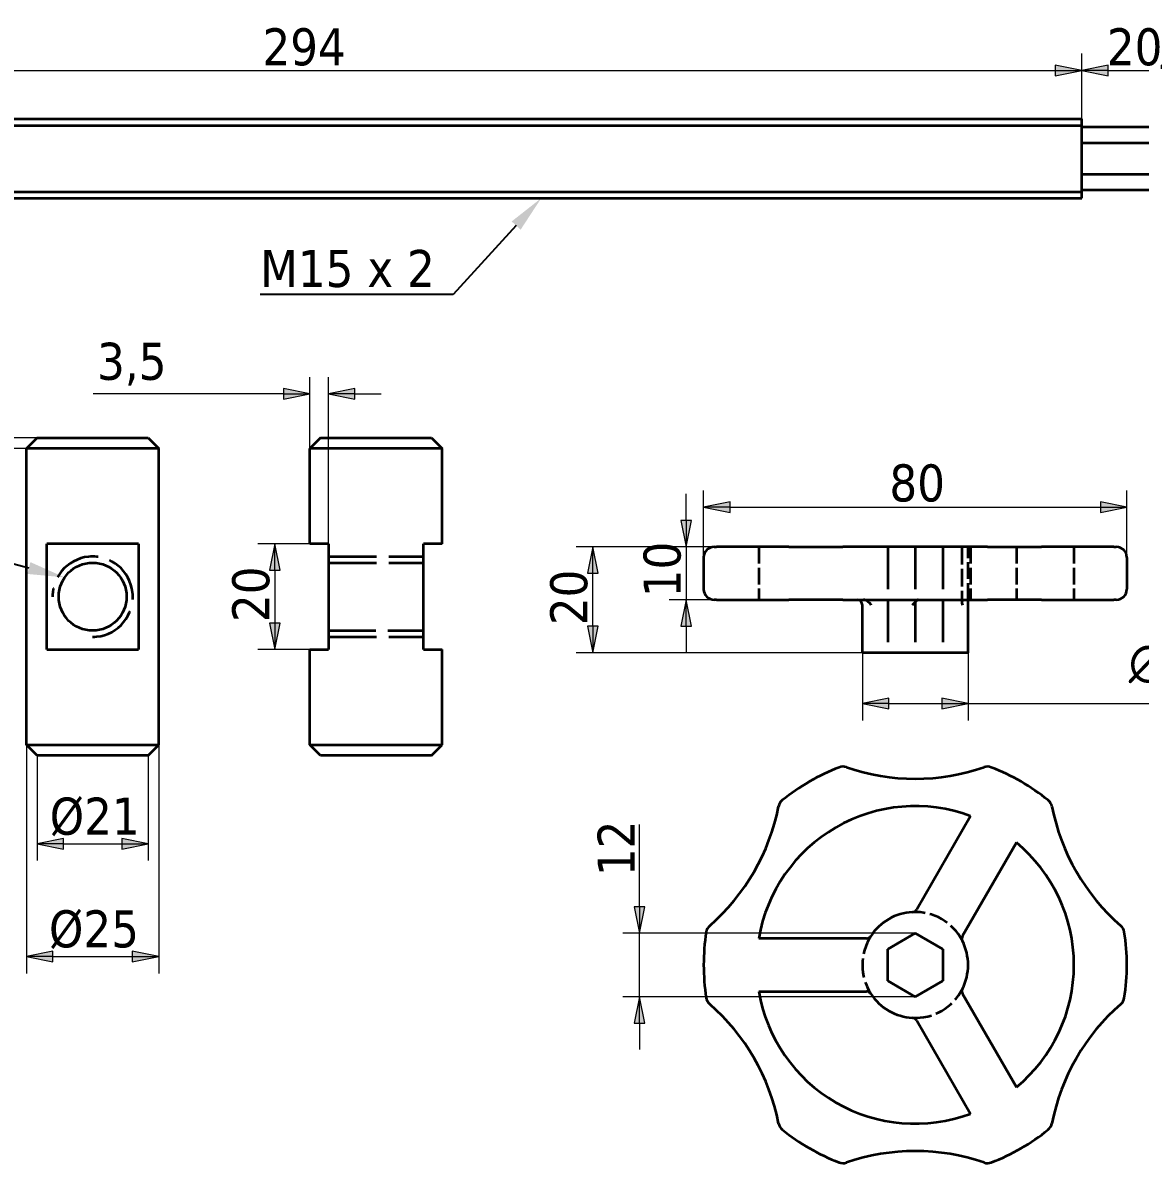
# Model space of a CAD drawing. Header units: millimetres. Extents: x 30 to 825, y 20 to 569.
# Drawn here: x 504.2 to 715.4, y 99.4 to 314.9 of the extents above; entities that cross this region are included whole.
import ezdxf
from ezdxf import colors
from ezdxf.entities.mleader import LeaderData, LeaderLine
from ezdxf.math import Vec2, Vec3

# ---------------------------------------------------------------- set-up
doc = ezdxf.new("R2010")
doc.units = ezdxf.units.MM
doc.header["$LTSCALE"] = 2
doc.linetypes.add('Dashed', pattern=[5.7, 4.56, -1.14])
for name, color, linetype, lineweight in [('Dimension (ISO)', 7, 'Continuous', 20), ('Hidden (ISO)', 7, 'Dashed', 35), ('Visible (ISO)', 7, 'Continuous', 35)]:
    doc.layers.add(name, color=color, linetype=linetype, lineweight=lineweight)
doc.styles.add('Label Text (ISO)', font='tahoma.ttf')
doc.styles.add('Note Text (ISO)', font='tahoma.ttf')
doc.dimstyles.new('Default (ISO)$0', dxfattribs={"dimtxt": 7, "dimasz": 5, "dimexe": 3.175, "dimexo": 0, "dimgap": 0.762, "dimtad": 1, "dimzin": 0, "dimtxsty": 'Note Text (ISO)', "dimblk": 'Filled-1', "dimcen": 0.09, "dimclrd": 256, "dimclre": 256, "dimclrt": 256, "dimazin": 0, "dimtfac": 1, "dimtofl": 0, "dimtmove": 0, "dimatfit": 3, "dimfxl": 1, "dimtolj": 1, "dimtzin": 0, "dimlwd": -1, "dimlwe": -1, "dimarcsym": 0})

# ---------------------------------------------------------------- blocks, each defined once
blk = doc.blocks.new('Filled-1')
at = {"color": 0}
for p, q in [((0, 0), (-1, 0.2)), ((-1, 0.2), (-1, -0.2)), ((-1, 0), (0, 0)), ((-1, -0.2), (0, 0))]:
    blk.add_line(p, q, dxfattribs=at)
blk.add_solid([(-1, -0.2), (0, 0), (-1, 0.2)], dxfattribs=at)
blk = doc.blocks.new('*D3')
at = {"layer": 'Defpoints', "color": 0, "transparency": 16777216}
for p in [(704.35, 305.9), (410.35, 295.52), (704.35, 295.52)]:
    blk.add_point(p, dxfattribs=at)
at = {"layer": 'Dimension (ISO)', "linetype": 'Continuous', "transparency": 16777216}
for p, q in [((410.35, 295.52), (410.35, 309.07)), ((704.35, 295.52), (704.35, 309.07)), ((415.35, 305.9), (699.35, 305.9))]:
    blk.add_line(p, q, dxfattribs=at)
at = {"layer": 'Dimension (ISO)', "transparency": 16777216, "xscale": 5, "yscale": 5, "zscale": 5, "rotation": 180}
blk.add_blockref('Filled-1', (410.35, 305.9), dxfattribs=at)
at = {"layer": 'Dimension (ISO)', "transparency": 16777216, "xscale": 5, "yscale": 5, "zscale": 5}
blk.add_blockref('Filled-1', (704.35, 305.9), dxfattribs=at)
at = {"layer": 'Dimension (ISO)', "transparency": 16777216, "insert": (557.35, 310.3), "char_height": 7, "attachment_point": 5, "style": 'Note Text (ISO)'}
blk.add_mtext('\\A1;294', dxfattribs=at)
blk = doc.blocks.new('*D4')
at = {"layer": 'Defpoints', "color": 0, "transparency": 16777216}
for p in [(724.35, 305.9), (704.35, 295.25), (724.35, 295.25)]:
    blk.add_point(p, dxfattribs=at)
at = {"layer": 'Dimension (ISO)', "linetype": 'Continuous', "transparency": 16777216}
for p, q in [((704.35, 295.25), (704.35, 309.07)), ((724.35, 295.25), (724.35, 309.07)), ((709.35, 305.9), (719.35, 305.9))]:
    blk.add_line(p, q, dxfattribs=at)
at = {"layer": 'Dimension (ISO)', "transparency": 16777216, "xscale": 5, "yscale": 5, "zscale": 5, "rotation": 180}
blk.add_blockref('Filled-1', (704.35, 305.9), dxfattribs=at)
at = {"layer": 'Dimension (ISO)', "transparency": 16777216, "xscale": 5, "yscale": 5, "zscale": 5}
blk.add_blockref('Filled-1', (724.35, 305.9), dxfattribs=at)
at = {"layer": 'Dimension (ISO)', "transparency": 16777216, "insert": (714.35, 310.3), "char_height": 7, "attachment_point": 5, "style": 'Note Text (ISO)'}
blk.add_mtext('\\A1;20', dxfattribs=at)
blk = doc.blocks.new('*D72')
at = {"layer": 'Defpoints', "color": 0, "transparency": 16777216}
for p in [(506.87, 176.47), (527.87, 176.47), (527.87, 159.77)]:
    blk.add_point(p, dxfattribs=at)
at = {"layer": 'Dimension (ISO)', "linetype": 'Continuous', "transparency": 16777216}
for p, q in [((506.87, 176.47), (506.87, 156.6)), ((527.87, 176.47), (527.87, 156.6)), ((511.87, 159.77), (522.87, 159.77))]:
    blk.add_line(p, q, dxfattribs=at)
at = {"layer": 'Dimension (ISO)', "transparency": 16777216, "xscale": 5, "yscale": 5, "zscale": 5, "rotation": 180}
blk.add_blockref('Filled-1', (506.87, 159.77), dxfattribs=at)
at = {"layer": 'Dimension (ISO)', "transparency": 16777216, "xscale": 5, "yscale": 5, "zscale": 5}
blk.add_blockref('Filled-1', (527.87, 159.77), dxfattribs=at)
at = {"layer": 'Dimension (ISO)', "transparency": 16777216, "insert": (509.26, 168.51), "char_height": 7, "attachment_point": 1, "style": 'Note Text (ISO)'}
blk.add_mtext('\\A1;\\fTahoma|b0|i0;Ø21', dxfattribs=at)
blk = doc.blocks.new('*D73')
at = {"layer": 'Defpoints', "color": 0, "transparency": 16777216}
for p in [(504.87, 178.47), (529.87, 178.47), (529.87, 138.48)]:
    blk.add_point(p, dxfattribs=at)
at = {"layer": 'Dimension (ISO)', "linetype": 'Continuous', "transparency": 16777216}
for p, q in [((504.87, 178.47), (504.87, 135.3)), ((529.87, 178.47), (529.87, 135.3)), ((509.87, 138.48), (524.87, 138.48))]:
    blk.add_line(p, q, dxfattribs=at)
at = {"layer": 'Dimension (ISO)', "transparency": 16777216, "xscale": 5, "yscale": 5, "zscale": 5, "rotation": 180}
blk.add_blockref('Filled-1', (504.87, 138.48), dxfattribs=at)
at = {"layer": 'Dimension (ISO)', "transparency": 16777216, "xscale": 5, "yscale": 5, "zscale": 5}
blk.add_blockref('Filled-1', (529.87, 138.48), dxfattribs=at)
at = {"layer": 'Dimension (ISO)', "transparency": 16777216, "insert": (509.12, 147.22), "char_height": 7, "attachment_point": 1, "style": 'Note Text (ISO)'}
blk.add_mtext('\\A1;\\fTahoma|b0|i0;Ø25', dxfattribs=at)
blk = doc.blocks.new('*D74')
at = {"layer": 'Defpoints', "color": 0, "transparency": 16777216}
for p in [(558.43, 244.8), (558.43, 234.47), (561.93, 216.47)]:
    blk.add_point(p, dxfattribs=at)
at = {"layer": 'Dimension (ISO)', "linetype": 'Continuous', "transparency": 16777216}
for p, q in [((558.43, 234.47), (558.43, 247.97)), ((561.93, 216.47), (561.93, 247.97)), ((553.43, 244.8), (517.45, 244.8)), ((566.93, 244.8), (571.93, 244.8))]:
    blk.add_line(p, q, dxfattribs=at)
at = {"layer": 'Dimension (ISO)', "transparency": 16777216, "xscale": 5, "yscale": 5, "zscale": 5}
blk.add_blockref('Filled-1', (558.43, 244.8), dxfattribs=at)
at = {"layer": 'Dimension (ISO)', "transparency": 16777216, "xscale": 5, "yscale": 5, "zscale": 5, "rotation": 180}
blk.add_blockref('Filled-1', (561.93, 244.8), dxfattribs=at)
at = {"layer": 'Dimension (ISO)', "transparency": 16777216, "insert": (518.21, 254.45), "char_height": 7, "attachment_point": 1, "style": 'Note Text (ISO)'}
blk.add_mtext('\\A1;3,5', dxfattribs=at)
blk = doc.blocks.new('*D75')
at = {"layer": 'Defpoints', "color": 0, "transparency": 16777216}
for p in [(498.21, 236.47), (506.87, 236.47), (504.87, 234.47)]:
    blk.add_point(p, dxfattribs=at)
at = {"layer": 'Dimension (ISO)', "linetype": 'Continuous', "transparency": 16777216}
for p, q in [((498.21, 241.47), (498.21, 265.24)), ((506.87, 236.47), (495.03, 236.47)), ((504.87, 234.47), (495.03, 234.47)), ((498.21, 229.47), (498.21, 224.47))]:
    blk.add_line(p, q, dxfattribs=at)
at = {"layer": 'Dimension (ISO)', "transparency": 16777216, "xscale": 5, "yscale": 5, "zscale": 5}
for p, rotation in [((498.21, 236.47), 270), ((498.21, 234.47), 90)]:
    blk.add_blockref('Filled-1', p, dxfattribs=dict(at, rotation=rotation))
at = {"layer": 'Dimension (ISO)', "transparency": 16777216, "insert": (490.3, 260.16), "char_height": 7, "attachment_point": 1, "rotation": 90, "style": 'Note Text (ISO)'}
blk.add_mtext('\\A1;2', dxfattribs=at)
blk = doc.blocks.new('*D76')
at = {"layer": 'Defpoints', "color": 0, "transparency": 16777216}
for p in [(558.43, 216.47), (551.81, 196.47), (558.43, 196.47)]:
    blk.add_point(p, dxfattribs=at)
at = {"layer": 'Dimension (ISO)', "linetype": 'Continuous', "transparency": 16777216}
for p, q in [((558.43, 216.47), (548.63, 216.47)), ((551.81, 211.47), (551.81, 201.47)), ((558.43, 196.47), (548.63, 196.47))]:
    blk.add_line(p, q, dxfattribs=at)
at = {"layer": 'Dimension (ISO)', "transparency": 16777216, "xscale": 5, "yscale": 5, "zscale": 5}
for p, rotation in [((551.81, 216.47), 90), ((551.81, 196.47), 270)]:
    blk.add_blockref('Filled-1', p, dxfattribs=dict(at, rotation=rotation))
at = {"layer": 'Dimension (ISO)', "transparency": 16777216, "insert": (543.76, 201.67), "char_height": 7, "attachment_point": 1, "rotation": 90, "style": 'Note Text (ISO)'}
blk.add_mtext('\\A1;20', dxfattribs=at)
blk = doc.blocks.new('*D77')
at = {"layer": 'Defpoints', "color": 0, "transparency": 16777216}
for p in [(635.34, 215.89), (629.56, 205.89), (635.34, 205.89)]:
    blk.add_point(p, dxfattribs=at)
at = {"layer": 'Dimension (ISO)', "linetype": 'Continuous', "transparency": 16777216}
for p, q in [((629.56, 220.89), (629.56, 225.89)), ((635.34, 215.89), (626.39, 215.89)), ((629.56, 215.89), (629.56, 205.89)), ((635.34, 205.89), (626.39, 205.89)), ((629.56, 200.89), (629.56, 195.89))]:
    blk.add_line(p, q, dxfattribs=at)
at = {"layer": 'Dimension (ISO)', "transparency": 16777216, "xscale": 5, "yscale": 5, "zscale": 5}
for p, rotation in [((629.56, 215.89), 270), ((629.56, 205.89), 90)]:
    blk.add_blockref('Filled-1', p, dxfattribs=dict(at, rotation=rotation))
at = {"layer": 'Dimension (ISO)', "transparency": 16777216, "insert": (621.51, 206.36), "char_height": 7, "attachment_point": 1, "rotation": 90, "style": 'Note Text (ISO)'}
blk.add_mtext('\\A1;10', dxfattribs=at)
blk = doc.blocks.new('*D78')
at = {"layer": 'Defpoints', "color": 0, "transparency": 16777216}
for p in [(611.92, 215.89), (649, 215.89), (662.88, 195.89)]:
    blk.add_point(p, dxfattribs=at)
at = {"layer": 'Dimension (ISO)', "linetype": 'Continuous', "transparency": 16777216}
for p, q in [((649, 215.89), (608.75, 215.89)), ((611.92, 200.89), (611.92, 210.89)), ((662.88, 195.89), (608.75, 195.89))]:
    blk.add_line(p, q, dxfattribs=at)
at = {"layer": 'Dimension (ISO)', "transparency": 16777216, "xscale": 5, "yscale": 5, "zscale": 5}
for p, rotation in [((611.92, 215.89), 90), ((611.92, 195.89), 270)]:
    blk.add_blockref('Filled-1', p, dxfattribs=dict(at, rotation=rotation))
at = {"layer": 'Dimension (ISO)', "transparency": 16777216, "insert": (603.87, 201.08), "char_height": 7, "attachment_point": 1, "rotation": 90, "style": 'Note Text (ISO)'}
blk.add_mtext('\\A1;20', dxfattribs=at)
blk = doc.blocks.new('*D79')
at = {"layer": 'Defpoints', "color": 0, "transparency": 16777216}
for p in [(662.88, 195.89), (682.88, 195.89), (682.88, 186.27)]:
    blk.add_point(p, dxfattribs=at)
at = {"layer": 'Dimension (ISO)', "linetype": 'Continuous', "transparency": 16777216}
for p, q in [((662.88, 195.89), (662.88, 183.1)), ((682.88, 195.89), (682.88, 183.1)), ((667.88, 186.27), (677.88, 186.27)), ((682.88, 186.27), (731.69, 186.27))]:
    blk.add_line(p, q, dxfattribs=at)
at = {"layer": 'Dimension (ISO)', "transparency": 16777216, "xscale": 5, "yscale": 5, "zscale": 5, "rotation": 180}
blk.add_blockref('Filled-1', (662.88, 186.27), dxfattribs=at)
at = {"layer": 'Dimension (ISO)', "transparency": 16777216, "xscale": 5, "yscale": 5, "zscale": 5}
blk.add_blockref('Filled-1', (682.88, 186.27), dxfattribs=at)
at = {"layer": 'Dimension (ISO)', "transparency": 16777216, "insert": (713.24, 197.57), "char_height": 7, "attachment_point": 1, "style": 'Note Text (ISO)'}
blk.add_mtext('\\A1;{\\fAIGDT|b0|i0;\\ln}\\fTahoma|b0|i0;20', dxfattribs=at)
blk = doc.blocks.new('*D80')
at = {"layer": 'Defpoints', "color": 0, "transparency": 16777216}
for p in [(712.88, 223.39), (632.88, 213.89), (712.88, 213.89)]:
    blk.add_point(p, dxfattribs=at)
at = {"layer": 'Dimension (ISO)', "linetype": 'Continuous', "transparency": 16777216}
for p, q in [((632.88, 213.89), (632.88, 226.56)), ((712.88, 213.89), (712.88, 226.56)), ((637.88, 223.39), (707.88, 223.39))]:
    blk.add_line(p, q, dxfattribs=at)
at = {"layer": 'Dimension (ISO)', "transparency": 16777216, "xscale": 5, "yscale": 5, "zscale": 5, "rotation": 180}
blk.add_blockref('Filled-1', (632.88, 223.39), dxfattribs=at)
at = {"layer": 'Dimension (ISO)', "transparency": 16777216, "xscale": 5, "yscale": 5, "zscale": 5}
blk.add_blockref('Filled-1', (712.88, 223.39), dxfattribs=at)
at = {"layer": 'Dimension (ISO)', "transparency": 16777216, "insert": (667.99, 231.47), "char_height": 7, "attachment_point": 1, "style": 'Note Text (ISO)'}
blk.add_mtext('\\A1;80', dxfattribs=at)
blk = doc.blocks.new('*D81')
at = {"layer": 'Defpoints', "color": 0, "transparency": 16777216}
for p in [(620.74, 142.9), (672.88, 142.9), (672.88, 130.9)]:
    blk.add_point(p, dxfattribs=at)
at = {"layer": 'Dimension (ISO)', "linetype": 'Continuous', "transparency": 16777216}
for p, q in [((620.74, 147.9), (620.74, 163.45)), ((672.88, 142.9), (617.57, 142.9)), ((620.74, 130.9), (620.74, 142.9)), ((672.88, 130.9), (617.57, 130.9)), ((620.74, 125.9), (620.74, 120.9))]:
    blk.add_line(p, q, dxfattribs=at)
at = {"layer": 'Dimension (ISO)', "transparency": 16777216, "xscale": 5, "yscale": 5, "zscale": 5}
for p, rotation in [((620.74, 142.9), 270), ((620.74, 130.9), 90)]:
    blk.add_blockref('Filled-1', p, dxfattribs=dict(at, rotation=rotation))
at = {"layer": 'Dimension (ISO)', "transparency": 16777216, "insert": (612.83, 153.66), "char_height": 7, "attachment_point": 1, "rotation": 90, "style": 'Note Text (ISO)'}
blk.add_mtext('\\A1;12', dxfattribs=at)

msp = doc.modelspace()

# ---------------------------------------------------------------- linework, layer by layer
msp.add_line((704.35, 296.751), (704.35, 295.251))
at = {"layer": 'Hidden (ISO)', "ltscale": 0.345252}
for p, q in [((643.296, 215.885), (643.296, 205.885)), ((682.876, 205.885), (682.876, 215.885)), ((683.336, 215.885), (683.336, 205.885)), ((691.996, 215.885), (691.996, 205.885)), ((702.876, 215.885), (702.876, 205.885))]:
    msp.add_line(p, q, dxfattribs=at)
at = {"layer": 'Hidden (ISO)', "ltscale": 0.877193}
for p, q in [((667.68, 215.885), (667.68, 195.885)), ((672.876, 215.885), (672.876, 195.885)), ((678.072, 215.885), (678.072, 195.885))]:
    msp.add_line(p, q, dxfattribs=at)
at = {"layer": 'Hidden (ISO)', "ltscale": 0.363467}
msp.add_line((681.682, 215.885), (681.682, 205.358), dxfattribs=at)
at = {"layer": 'Hidden (ISO)'}
for p, q in [((561.935, 214.062), (579.935, 214.062)), ((561.935, 212.889), (579.935, 212.889)), ((561.807, 200.054), (579.935, 200.054)), ((561.935, 198.882), (579.935, 198.882))]:
    msp.add_line(p, q, dxfattribs=at)
msp.add_arc((517.375, 206.472), 7.59, 270, 180, dxfattribs=at)
at = {"layer": 'Hidden (ISO)', "ltscale": 0.398388}
for start, end in [(26.94427, 93.05573), (146.94427, 213.05573), (266.94427, 333.05573)]:
    msp.add_arc((672.876, 136.897), 10, start, end, dxfattribs=at)
at = {"layer": 'Visible (ISO)'}
for p, q in [((410.35, 296.751), (704.35, 296.751)), ((410.35, 295.524), (704.35, 295.524)), ((704.35, 281.751), (704.35, 296.751)), ((704.35, 295.251), (724.35, 295.251)), ((704.35, 292.251), (724.35, 292.251)), ((724.35, 286.251), (704.35, 286.251)), ((410.35, 282.978), (704.35, 282.978)), ((724.35, 283.251), (704.35, 283.251)), ((410.35, 281.751), (704.35, 281.751)), ((506.875, 236.472), (504.875, 234.472)), ((506.875, 236.472), (527.875, 236.472)), ((527.875, 236.472), (529.875, 234.472)), ((560.435, 236.472), (558.435, 234.472)), ((560.435, 236.472), (581.435, 236.472)), ((581.435, 236.472), (583.435, 234.472)), ((529.875, 234.472), (504.875, 234.472)), ((504.875, 178.472), (504.875, 234.472)), ((529.875, 178.472), (529.875, 234.472)), ((583.435, 234.472), (558.435, 234.472)), ((558.435, 216.472), (558.435, 234.472)), ((583.435, 216.472), (583.435, 234.472)), ((526.049, 216.472), (508.7, 216.472)), ((508.7, 196.472), (508.7, 216.472)), ((526.049, 216.472), (526.049, 196.472)), ((561.935, 216.472), (558.435, 216.472)), ((561.935, 216.472), (561.935, 196.472)), ((583.435, 216.472), (579.935, 216.472)), ((579.935, 196.472), (579.935, 216.472)), ((634.876, 215.885), (635.337, 215.885)), ((648.998, 215.885), (635.337, 215.885)), ((648.998, 215.885), (659.215, 215.885)), ((686.538, 215.885), (659.215, 215.885)), ((686.538, 215.885), (696.754, 215.885)), ((710.416, 215.885), (696.754, 215.885)), ((710.416, 215.885), (710.876, 215.885)), ((632.876, 213.885), (632.876, 207.885)), ((712.876, 213.885), (712.876, 207.885)), ((635.337, 205.885), (634.876, 205.885)), ((635.337, 205.885), (648.998, 205.885)), ((659.215, 205.885), (648.998, 205.885)), ((659.215, 205.885), (686.538, 205.885)), ((662.876, 195.885), (662.876, 204.885)), ((682.876, 195.885), (682.876, 205.885)), ((696.754, 205.885), (686.538, 205.885)), ((696.754, 205.885), (710.416, 205.885)), ((710.876, 205.885), (710.416, 205.885)), ((508.7, 196.472), (526.049, 196.472)), ((558.435, 196.472), (561.935, 196.472)), ((558.435, 178.472), (558.435, 196.472)), ((579.935, 196.472), (583.435, 196.472)), ((583.435, 178.472), (583.435, 196.472)), ((682.876, 195.885), (662.876, 195.885)), ((504.875, 178.472), (529.875, 178.472)), ((506.875, 176.472), (504.875, 178.472)), ((527.875, 176.472), (529.875, 178.472)), ((558.435, 178.472), (583.435, 178.472)), ((560.435, 176.472), (558.435, 178.472)), ((581.435, 176.472), (583.435, 178.472)), ((527.875, 176.472), (506.875, 176.472)), ((581.435, 176.472), (560.435, 176.472)), ((683.336, 165.015), (673.156, 147.382)), ((681.816, 142.382), (691.996, 160.015)), ((667.68, 139.897), (672.876, 142.897)), ((672.876, 142.897), (678.072, 139.897)), ((663.657, 141.897), (643.296, 141.897)), ((667.68, 133.897), (667.68, 139.897)), ((678.072, 139.897), (678.072, 133.897)), ((672.876, 130.897), (667.68, 133.897)), ((678.072, 133.897), (672.876, 130.897)), ((643.296, 131.897), (663.657, 131.897)), ((691.996, 113.78), (681.816, 131.413)), ((673.156, 126.413), (683.336, 108.78))]:
    msp.add_line(p, q, dxfattribs=at)
msp.add_circle((517.375, 206.472), 6.418, dxfattribs=at)
for centre, radius, start, end in [((634.876, 213.885), 2, 90, 180), ((710.876, 213.885), 2, 0, 90), ((634.876, 207.885), 2, 180, 270), ((710.876, 207.885), 2, 270, 0), ((661.876, 204.885), 1, 0, 90), ((672.876, 136.897), 40, 111.07018, 128.92982), ((659.215, 172.357), 2, 71.01794, 111.07018), ((672.876, 212.073), 40, 251.01794, 288.98206), ((686.538, 172.357), 2, 68.92982, 108.98206), ((672.876, 136.897), 40, 51.07018, 68.92982), ((607.772, 174.485), 40, 311.01794, 348.98206), ((672.876, 136.897), 30, 69.59407, 170.40593), ((648.998, 166.458), 2, 128.92982, 168.98206), ((696.754, 166.458), 2, 11.01794, 51.07018), ((737.98, 174.485), 40, 191.01794, 228.98206), ((672.876, 136.897), 30, 309.59407, 50.40593), ((672.876, 136.897), 10, 93.05573, 146.94427), ((672.29, 147.882), 1, 273.05573, 330), ((672.876, 136.897), 40, 171.07018, 188.92982), ((635.337, 142.796), 2, 131.01794, 171.07018), ((663.657, 142.897), 1, 270, 326.94427), ((682.682, 141.882), 1, 150, 206.94427), ((710.416, 142.796), 2, 8.92982, 48.98206), ((672.876, 136.897), 40, 351.07018, 8.92982), ((672.876, 136.897), 10, 333.05573, 26.94427), ((672.876, 136.897), 30, 189.59407, 290.40593), ((663.657, 130.897), 1, 33.05573, 90), ((672.876, 136.897), 10, 213.05573, 266.94427), ((682.682, 131.913), 1, 153.05573, 210), ((635.337, 130.999), 2, 188.92982, 228.98206), ((607.772, 99.31), 40, 11.01794, 48.98206), ((737.98, 99.31), 40, 131.01794, 168.98206), ((710.416, 130.999), 2, 311.01794, 351.07018), ((672.29, 125.913), 1, 30, 86.94427), ((648.998, 107.337), 2, 191.01794, 231.07018), ((672.876, 136.897), 40, 231.07018, 248.92982), ((672.876, 136.897), 40, 291.07018, 308.92982), ((696.754, 107.337), 2, 308.92982, 348.98206), ((672.876, 61.722), 40, 71.01794, 108.98206), ((659.215, 101.438), 2, 248.92982, 288.98206), ((686.538, 101.438), 2, 251.01794, 291.07018)]:
    msp.add_arc(centre, radius, start, end, dxfattribs=at)
for points, knots in [([(663.657, 205.744), (663.613, 205.766), (663.57, 205.786), (663.393, 205.854), (663.223, 205.885), (663.078, 205.885)], [0.416274822, 0.416274822, 0.416274822, 0.416274822, 0.429732505, 0.429732505, 0.473093033, 0.473093033, 0.473093033, 0.473093033]), ([(663.657, 205.744), (663.777, 205.682), (663.888, 205.603), (664.096, 205.427), (664.191, 205.326), (664.36, 205.115), (664.434, 205.002), (664.493, 204.888), (664.494, 204.887), (664.495, 204.885)], [-0.13128939, -0.13128939, -0.13128939, -0.13128939, -0.09041843, -0.09041843, -0.04641941, -0.04641941, 0, 0, 0.00061512, 0.00061512, 0.00061512, 0.00061512]), ([(672.343, 204.885), (672.344, 204.887), (672.346, 204.888), (672.454, 205.002), (672.561, 205.115), (672.76, 205.326), (672.854, 205.427), (673.021, 205.603), (673.096, 205.682), (673.156, 205.744)], [-0.13106455, -0.13106455, -0.13106455, -0.13106455, -0.13045335, -0.13045335, -0.08432953, -0.08432953, -0.0406107, -0.0406107, 0, 0, 0, 0]), ([(673.445, 205.885), (673.375, 205.885), (673.292, 205.856), (673.204, 205.79), (673.18, 205.769), (673.156, 205.744)], [0.156519239, 0.156519239, 0.156519239, 0.156519239, 0.198487957, 0.198487957, 0.213278825, 0.213278825, 0.213278825, 0.213278825]), ([(681.816, 205.744), (681.756, 205.682), (681.719, 205.603), (681.678, 205.427), (681.677, 205.326), (681.708, 205.115), (681.741, 205.002), (681.789, 204.888), (681.79, 204.887), (681.791, 204.885)], [-0.13128939, -0.13128939, -0.13128939, -0.13128939, -0.09041843, -0.09041843, -0.04641941, -0.04641941, 0, 0, 0.00061512, 0.00061512, 0.00061512, 0.00061512]), ([(681.816, 205.744), (681.838, 205.766), (681.859, 205.786), (681.948, 205.854), (682.033, 205.885), (682.105, 205.885)], [0.416274822, 0.416274822, 0.416274822, 0.416274822, 0.429732505, 0.429732505, 0.473093033, 0.473093033, 0.473093033, 0.473093033])]:
    msp.add_open_spline(points, degree=3, knots=knots, dxfattribs=at)

# ---------------------------------------------------------------- dimensions: what is measured, and where the dimension line sits
at = {"layer": 'Dimension (ISO)'}
for base, p1, p2, text, picture, middle in [((704.35, 305.897), (410.35, 295.524), (704.35, 295.524), '294', '*D3', (557.35, 310.3)), ((724.35, 305.897), (704.35, 295.251), (724.35, 295.251), '20', '*D4', (714.35, 310.305))]:
    dim = msp.add_linear_dim(base=base, p1=p1, p2=p2, text=text, dimstyle='Default (ISO)$0', dxfattribs=at)
    dim.commit()
    dim.dimension.update_dxf_attribs({"geometry": picture, "text_midpoint": middle})
for base, p1, p2, angle, override, picture, middle in [((498.206, 236.472), (504.875, 234.472), (506.875, 236.472), 90, {"dimdec": 0, "dimatfit": 1}, '*D75', (498.206, 262.316)), ((558.435, 244.798), (561.935, 216.472), (558.435, 234.472), 180, {"dimdec": 1, "dimatfit": 1}, '*D74', (524.443, 244.798)), ((712.876, 223.387), (632.876, 213.885), (712.876, 213.885), 180, {"dimgap": 0.762, "dimdec": 0, "dimtol": 0, "dimlim": 0, "dimtp": 0, "dimtm": 0, "dimtdec": 2, "dimtofl": 0, "dimatfit": 1}, '*D80', (672.876, 223.387)), ((629.561, 205.885), (635.337, 215.885), (635.337, 205.885), 270, {"dimgap": 0.762, "dimdec": 0, "dimtol": 0, "dimlim": 0, "dimtp": 0, "dimtm": 0, "dimtdec": 2, "dimtofl": 1, "dimatfit": 1}, '*D77', (629.561, 210.885)), ((551.809, 196.472), (558.435, 216.472), (558.435, 196.472), 90, {"dimgap": 0.762, "dimdec": 0, "dimtol": 0, "dimlim": 0, "dimtp": 0, "dimtm": 0, "dimtdec": 2, "dimtofl": 0, "dimatfit": 1}, '*D76', (551.809, 206.472)), ((611.923, 215.885), (662.876, 195.885), (648.998, 215.885), 270, {"dimgap": 0.762, "dimdec": 0, "dimtol": 0, "dimlim": 0, "dimtp": 0, "dimtm": 0, "dimtdec": 2, "dimtofl": 0, "dimatfit": 1}, '*D78', (611.923, 205.885)), ((620.742, 142.897), (672.876, 130.897), (672.876, 142.897), 90, {"dimdec": 0, "dimtofl": 1, "dimatfit": 1}, '*D81', (620.742, 158.173))]:
    dim = msp.add_linear_dim(base=base, p1=p1, p2=p2, angle=angle, dimstyle='Default (ISO)$0', override=override, dxfattribs=at)
    dim.commit()
    dim.dimension.update_dxf_attribs({"geometry": picture, "text_midpoint": middle, "dimtype": 160})
dim = msp.add_linear_dim(base=(682.876, 186.274), p1=(662.876, 195.885), p2=(682.876, 195.885), text='{\\fAIGDT|b0|i0;\\ln}\\fTahoma|b0|i0;<>', dimstyle='Default (ISO)$0', override={"dimgap": 0.762, "dimdec": 0, "dimtol": 0, "dimlim": 0, "dimtp": 0, "dimtm": 0, "dimtdec": 2, "dimtofl": 0, "dimatfit": 2}, dxfattribs=at)
dim.commit()
dim.dimension.update_dxf_attribs({"geometry": '*D79', "text_midpoint": (722.083, 186.274), "dimtype": 160})
for base, p1, p2, picture, middle in [((529.875, 138.479), (504.875, 178.472), (529.875, 178.472), '*D73', (517.375, 138.479)), ((527.875, 159.77), (506.875, 176.472), (527.875, 176.472), '*D72', (517.375, 159.77))]:
    dim = msp.add_linear_dim(base=base, p1=p1, p2=p2, angle=180, text='\\fTahoma|b0|i0;Ø<>', dimstyle='Default (ISO)$0', override={"dimgap": 0.762, "dimdec": 0, "dimtol": 0, "dimlim": 0, "dimtp": 0, "dimtm": 0, "dimtdec": 2, "dimtofl": 0, "dimatfit": 1}, dxfattribs=at)
    dim.commit()
    dim.dimension.update_dxf_attribs({"geometry": picture, "text_midpoint": middle, "dimtype": 160})

# ---------------------------------------------------------------- leaders
ml = msp.add_multileader_mtext('Standard')
ml.set_content('M15 x 2', color=256, style='Label Text (ISO)')
ml.set_leader_properties()
ml.build(insert=Vec2(0, 0))
ml.multileader.update_dxf_attribs({"text_right_attachment_type": 6, "dogleg_length": 0.36, "arrow_head_size": 7})
ctx = ml.context
ctx.base_point, ctx.char_height, ctx.arrow_head_size, ctx.landing_gap_size, ctx.plane_origin = Vec3(549.048, 268.418), 7, 7, 0.18, Vec3(602.163, 281.751)
ctx.right_attachment, ctx.text_align_type = 6, 2
notes = []
notes.append((ctx, [(1, (1, 1, 0), (585.514, 263.59), (-1, 0), 3.268, [(0, [(602.163, 281.751)], 0, [])])]))
ctx.mtext.insert, ctx.mtext.alignment, ctx.mtext.flow_direction = Vec3(582.066, 271.99), 3, 5
ml = msp.add_multileader_mtext('Standard', dxfattribs=at)
ml.set_content('M15 x 2', color=256, style='Label Text (ISO)')
ml.set_leader_properties()
ml.build(insert=Vec2(0, 0))
ml.multileader.update_dxf_attribs({"text_right_attachment_type": 6, "dogleg_length": 0.36, "arrow_head_size": 7})
ctx = ml.context
ctx.base_point, ctx.char_height, ctx.arrow_head_size, ctx.landing_gap_size, ctx.plane_origin = Vec3(454.965, 219.537), 7, 7, 0.18, Vec3(512.086, 210.113)
ctx.right_attachment, ctx.text_align_type = 6, 2
notes.append((ctx, [(0, (1, 1, 0), (494.522, 214.71), (-1, 0), 6.359, [(0, [(512.086, 210.113)], 0, [])])]))
ctx.mtext.insert, ctx.mtext.alignment, ctx.mtext.flow_direction = Vec3(487.982, 223.11), 3, 5
for ctx, leaders in notes:
    for number, flags, end, landing, length, lines in leaders:
        leader = LeaderData()
        leader.index, (leader.has_last_leader_line, leader.has_dogleg_vector, leader.attachment_direction) = number, flags
        leader.last_leader_point, leader.dogleg_vector, leader.dogleg_length = Vec3(end), Vec3(landing), length
        for number, points, colour, breaks in lines:
            line = LeaderLine()
            line.index, line.vertices, line.color, line.breaks = number, Vec3.list(points), colors.encode_raw_color(colour), breaks
            leader.lines.append(line)
        ctx.leaders.append(leader)

doc.saveas('drawing.dxf')
